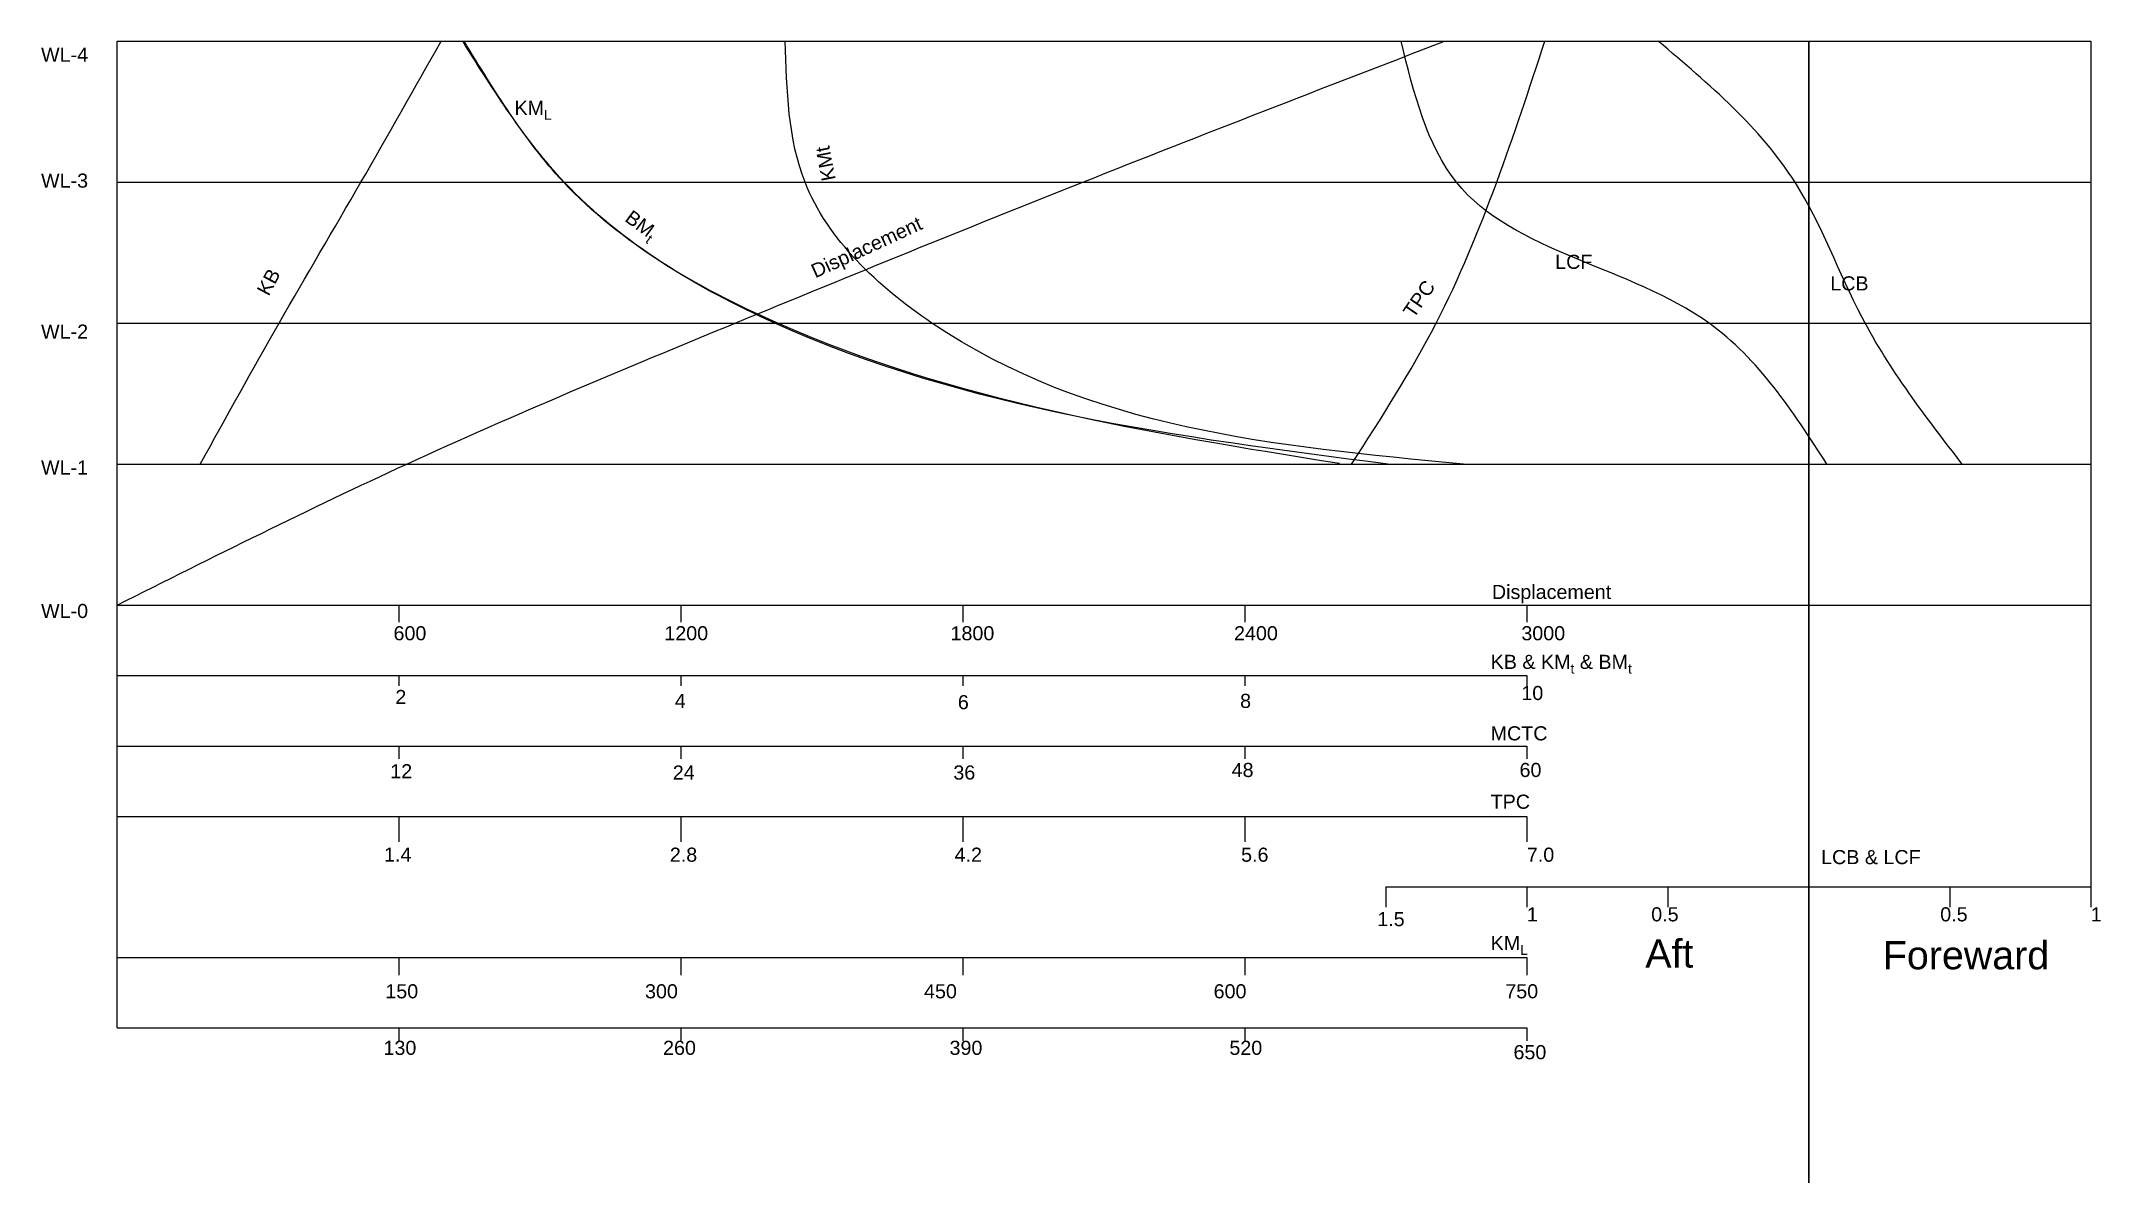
# Model space of a CAD drawing. Header units: millimetres. Extents: x 20 to 166, y -41 to 40.
import ezdxf

# ---------------------------------------------------------------- set-up
doc = ezdxf.new("R2010")
doc.units = ezdxf.units.MM
doc.header["$MEASUREMENT"] = 0
doc.styles.get("Standard").update_dxf_attribs({"font": 'arial.ttf'})

msp = doc.modelspace()

# ---------------------------------------------------------------- linework, layer by layer
for p, q in [((25.06, -30), (25.06, 40)), ((25.06, 40), (125.06, 40)), ((125.06, 40), (165.06, 40)), ((145.06, 40), (145.06, -40.99)), ((145.06, -40.99), (145.06, 40)), ((25.06, 30), (125.06, 30)), ((125.06, 30), (165.06, 30)), ((25.06, 20), (125.06, 20)), ((125.06, 20), (165.06, 20)), ((25.06, 10), (125.06, 10)), ((125.06, 10), (165.06, 10))]:
    msp.add_line(p, q)
at = {"color": 41, "true_color": 0xf4ee51}
msp.add_line((48.06, 40), (49.66, 40), dxfattribs=at)
at = {"color": 0}
for p, q in [((165.06, 40), (165.06, -21.44)), ((25.06, 0), (125.06, 0)), ((45.06, 0), (45.06, -1.22)), ((65.06, 0), (65.06, -1.22)), ((85.06, 0), (85.06, -1.22)), ((105.06, 0), (105.06, -1.22)), ((125.06, 0), (165.06, 0)), ((125.06, 0), (125.06, -1.22)), ((25.06, -5), (125.06, -5)), ((45.06, -5), (45.06, -5.74)), ((65.06, -5), (65.06, -5.74)), ((85.06, -5), (85.06, -5.74)), ((105.06, -5), (105.06, -5.74)), ((125.06, -5), (125.06, -5.74)), ((145.06, -5), (145.06, -5.74)), ((25.06, -10), (125.06, -10)), ((45.06, -10), (45.06, -10.91)), ((65.06, -10), (65.06, -10.91)), ((85.06, -10), (85.06, -10.91)), ((105.06, -10), (105.06, -10.91)), ((125.06, -10), (125.06, -10.91)), ((25.06, -15), (125.06, -15)), ((45.06, -15), (45.06, -16.79)), ((65.06, -15), (65.06, -16.79)), ((85.06, -15), (85.06, -16.79)), ((105.06, -15), (105.06, -16.79)), ((125.06, -15), (125.06, -15)), ((125.06, -15), (125.06, -15)), ((125.06, -15), (125.06, -16.79)), ((115.06, -20), (165.06, -20)), ((115.06, -20), (115.06, -21.44)), ((125.06, -20), (125.06, -20)), ((125.06, -20), (125.06, -21.44)), ((135.06, -20), (135.06, -21.44)), ((155.06, -20), (155.06, -21.44)), ((25.06, -25), (125.06, -25)), ((45.06, -25), (45.06, -26.25)), ((65.06, -25), (65.06, -26.25)), ((85.06, -25), (85.06, -26.25)), ((105.06, -25), (105.06, -26.25)), ((125.06, -25), (125.06, -26.25)), ((25.06, -30), (125.06, -30)), ((45.06, -30), (45.06, -30.91)), ((65.06, -30), (65.06, -30.91)), ((85.06, -30), (85.06, -30.91)), ((105.06, -30), (105.06, -30.91)), ((125.06, -30), (125.06, -30.91))]:
    msp.add_line(p, q, dxfattribs=at)
at = {"color": 1}
msp.add_spline([(25.06, 0), (45.61, 10), (68.91, 20), (93.56, 30), (119.21, 40)], degree=3, dxfattribs=at)
at = {"color": 31, "true_color": 0xfecc66}
msp.add_spline([(30.96, 10), (36.56, 20), (42.36, 30), (48.06, 40)], degree=3, dxfattribs=at)
at = {"color": 4}
msp.add_spline([(115.21, 10), (71.71, 20), (56.78, 30), (49.58, 40)], degree=3, dxfattribs=at)
at = {"color": 3}
msp.add_open_spline([(111.77, 10.03), (98.16, 12.22), (78.56, 15.37), (57.13, 27.77), (51.82, 36.49), (49.68, 40)], degree=3, knots=[0, 0, 0, 0, 41.192252, 59.311636, 71.502701, 71.502701, 71.502701, 71.502701], dxfattribs=at)
at = {"color": 2, "true_color": 0xf1eb1f}
msp.add_spline([(120.56, 10), (82.86, 20), (73.86, 30), (72.46, 40)], degree=3, dxfattribs=at)
at = {"color": 5}
msp.add_spline([(112.63, 10), (118.63, 20), (122.92, 30), (126.34, 40)], degree=3, dxfattribs=at)
at = {"color": 219, "true_color": 0x642165}
msp.add_spline([(146.34, 10), (137.98, 20), (120.06, 30), (116.14, 40)], degree=3, dxfattribs=at)
at = {"color": 241, "true_color": 0xf7abae}
msp.add_spline([(155.94, 10), (148.84, 20.4), (144.08, 30), (134.38, 40)], degree=3, dxfattribs=at)

# ---------------------------------------------------------------- texts
at = {"char_height": 1, "attachment_point": 1}
for s, insert in [('WL-4', (19.67, 39.54)), ('WL-3', (19.67, 30.61)), ('WL-2', (19.67, 19.9)), ('WL-1', (19.67, 10.26)), ('WL-0', (19.67, 0.08))]:
    msp.add_mtext_dynamic_manual_height_columns(s, width=21.6276, gutter_width=1, heights=[0], dxfattribs=dict(at, insert=insert))
at = {"color": 3, "insert": (53.25, 35.77), "char_height": 1, "attachment_point": 1}
msp.add_mtext_dynamic_manual_height_columns('\\A1;KM{\\H0.7x;\\S^ L;}', width=21.6276, gutter_width=1, heights=[0], dxfattribs=at)
at = {"color": 41, "true_color": 0xf4ee51, "insert": (75.06, 30), "char_height": 1, "attachment_point": 1, "rotation": 100.8581}
msp.add_mtext_dynamic_manual_height_columns('KMt', width=21.6276, gutter_width=1, heights=[0], dxfattribs=at)
at = {"color": 4, "insert": (61.29, 28.32), "char_height": 1, "attachment_point": 1, "rotation": 323.493}
msp.add_mtext_dynamic_manual_height_columns('\\A1; BM{\\H0.7x;\\S^ t;}', width=21.6276, gutter_width=1, heights=[0], dxfattribs=at)
at = {"color": 1, "insert": (74.17, 24.08), "char_height": 1, "attachment_point": 1, "rotation": 24.6853}
msp.add_mtext_dynamic_manual_height_columns('Displacement', width=21.6276, gutter_width=1, heights=[0], dxfattribs=at)
at = {"color": 219, "true_color": 0x642165, "insert": (127.07, 24.85), "char_height": 1, "attachment_point": 1}
msp.add_mtext_dynamic_manual_height_columns('LCF', width=21.6276, gutter_width=1, heights=[0], dxfattribs=at)
at = {"color": 30, "true_color": 0xf8991e, "insert": (34.93, 22.33), "char_height": 1, "attachment_point": 1, "rotation": 62.069}
msp.add_mtext_dynamic_manual_height_columns('KB', width=21.6276, gutter_width=1, heights=[0], dxfattribs=at)
at = {"color": 5, "insert": (116.21, 20.85), "char_height": 1, "attachment_point": 1, "rotation": 55.5983}
msp.add_mtext_dynamic_manual_height_columns('TPC', width=21.6276, gutter_width=1, heights=[0], dxfattribs=at)
at = {"color": 241, "true_color": 0xf7abae, "insert": (146.58, 23.32), "char_height": 1, "attachment_point": 1}
msp.add_mtext_dynamic_manual_height_columns('LCB', width=21.6276, gutter_width=1, heights=[0], dxfattribs=at)
at = {"color": 0, "attachment_point": 1}
for s, heights, insert, char_height in [('Displacement', [0], (122.58, 1.43), 1), ('600', [0], (44.67, -1.5), 1), ('1200', [0], (63.88, -1.5), 1), ('1800', [0], (84.18, -1.5), 1), ('2400', [0], (104.29, -1.5), 1), ('3000', [0], (124.67, -1.5), 1), ('\\A1;KB & KM{\\H0.7x;\\S^ t;} & BM{\\H0.7x;\\S^ t;}', [0], (122.49, -3.53), 1), ('10', [0], (124.67, -5.74), 1), ('2', [0], (44.8, -6.02), 1), ('4', [0], (64.62, -6.3), 1), ('6', [0], (84.7, -6.39), 1), ('8', [0], (104.72, -6.3), 1), ('MCTC', [0], (122.49, -8.6), 1), ('12', [0], (44.44, -11.29), 1), ('24', [0], (64.48, -11.38), 1), ('36', [0], (84.38, -11.38), 1), ('48', [0], (104.12, -11.2), 1), ('60', [0], (124.54, -11.2), 1), ('TPC', [0], (122.49, -13.45), 1), ('1.4', [0], (44, -17.2), 1), ('2.8', [0], (64.27, -17.21), 1), ('4.2', [0], (84.47, -17.21), 1), ('5.6', [0], (104.79, -17.21), 1), ('7.0', [0], (125.06, -17.21), 1), ('LCB & LCF', [0], (145.93, -17.38), 1), ('1.5', [0], (114.45, -21.78), 1), ('1', [0], (125.06, -21.44), 1), ('0.5', [0], (133.88, -21.44), 1), ('0.5', [0], (154.38, -21.44), 1), ('1', [0], (165.06, -21.44), 1), ('\\A1;KM{\\H0.7x;\\S^ L;}', [0], (122.49, -23.48), 1), ('Aft', [0], (133.46, -23.72), 2), ('Foreward', [0], (150.31, -23.84), 2), ('150', [1.02], (44.09, -26.9), 1), ('300', [0], (62.51, -26.9), 1), ('450', [0], (82.3, -26.9), 1), ('600', [0], (102.84, -26.9), 1), ('750', [0], (123.53, -26.9), 1), ('130', [0], (43.96, -30.91), 1), ('260', [0], (63.79, -30.91), 1), ('390', [0], (84.11, -30.91), 1), ('520', [0], (103.96, -30.91), 1), ('650', [0], (124.11, -31.22), 1)]:
    msp.add_mtext_dynamic_manual_height_columns(s, width=21.6276, gutter_width=1, heights=heights, dxfattribs=dict(at, insert=insert, char_height=char_height))

doc.saveas('drawing.dxf')
